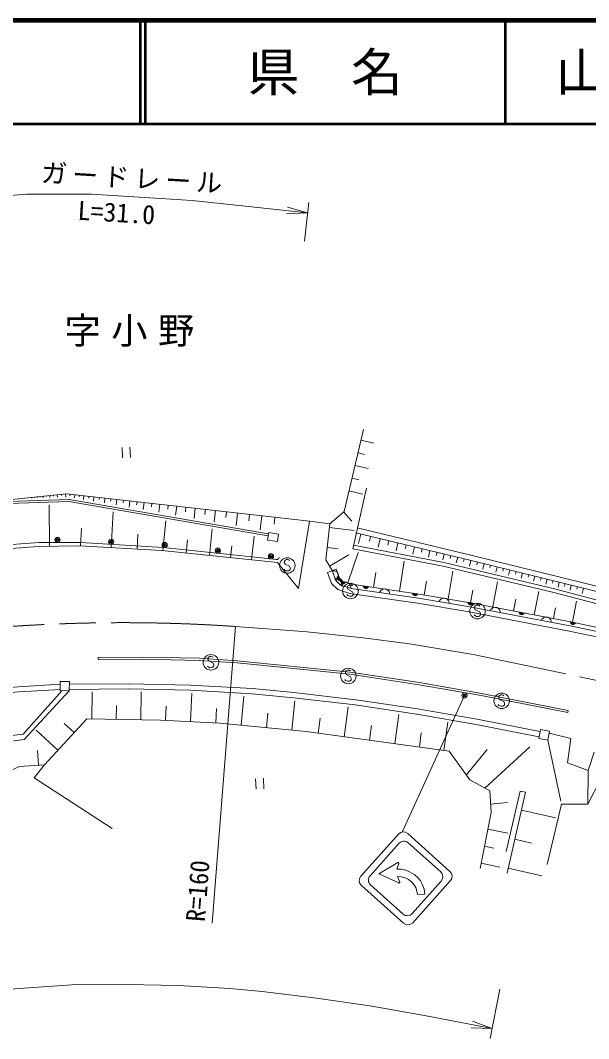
# Model space of a CAD drawing. Units: millimetres, scale not verified. Extents: x 40000 to 680000, y 20000 to 380000.
# Drawn here: x 286182 to 341067, y 281698 to 380000 of the extents above; entities that cross this region are included whole.
import ezdxf
from ezdxf.enums import TextEntityAlignment as Align

# ---------------------------------------------------------------- set-up
doc = ezdxf.new("R2010")
doc.units = ezdxf.units.MM
doc.header["$LTSCALE"] = 1000
doc.header["$PDMODE"] = 32
doc.header["$PDSIZE"] = 500
doc.linetypes.add('CHAIN', pattern=[18.5, 12, -1.5, 3.5, -1.5])
doc.linetypes.add('DASHED_SPACED', pattern=[12, 6, -6])
for name, color, linetype, lineweight in [('M-BGD', 7, 'Continuous', 13), ('M-BMK', 2, 'CHAIN', 13), ('M-STR-HTXT', 7, 'Continuous', 13), ('M-STR-STRC', 7, 'Continuous', 13), ('M-TTL', 2, 'Continuous', 140), ('M-TTL-LINE', 7, 'Continuous', 50)]:
    doc.layers.add(name, color=color, linetype=linetype, lineweight=lineweight)
doc.layers.add('M-TTL-TXT', color=7, linetype='Continuous')
doc.styles.add('ＭＳ ゴシック', font='')
doc.styles.get('ＭＳ ゴシック').set_extended_font_data('MS Gothic')

# ---------------------------------------------------------------- blocks, each defined once
blk = doc.blocks.new('open_arrow')
at = {"color": 0, "linetype": 'Continuous', "lineweight": -2}
blk.add_lwpolyline([(7.5, 1.25), (0, 0), (7.5, -1.25)], dxfattribs=at)

msp = doc.modelspace()

# ---------------------------------------------------------------- linework, layer by layer
at = {"layer": 'M-BGD', "linetype": 'DASHED_SPACED'}
for p, q in [((318280, 328992), (320856, 340353)), ((290941, 315918), (296626, 315962)), ((296626, 315962), (302597, 315834)), ((302597, 315834), (308612, 315487)), ((290945, 315418), (296623, 315462)), ((296623, 315462), (302577, 315335)), ((302577, 315335), (308574, 314989)), ((308574, 314989), (312547, 314612)), ((308612, 315487), (312599, 315110)), ((312547, 314612), (318521, 313912)), ((312599, 315110), (318587, 314407)), ((318521, 313912), (324458, 313035)), ((318587, 314407), (324538, 313529)), ((324458, 313035), (330369, 312007)), ((324538, 313529), (330460, 312499)), ((330369, 312007), (336276, 310842)), ((330460, 312499), (336373, 311333)), ((337113, 310497), (338432, 304346)), ((334460, 305593), (332630, 297767))]:
    msp.add_line(p, q, dxfattribs=at)
at = {"layer": 'M-BGD'}
for p, q in [((319078, 339467), (320332, 339172)), ((296001, 338761), (296056, 337763)), ((296805, 337804), (296749, 338803)), ((318793, 338254), (319429, 338104)), ((318507, 337040), (319781, 336740)), ((318218, 335810), (318864, 335658)), ((290143, 334255), (290157, 334128)), ((290545, 334298), (290578, 333986)), ((290994, 334265), (290976, 334109)), ((317928, 334581), (319222, 334276)), ((282791, 333276), (290869, 333546)), ((282802, 333477), (290883, 333746)), ((287277, 333951), (287285, 333876)), ((287536, 333979), (287540, 333941)), ((287795, 334006), (287807, 333893)), ((288085, 334037), (288091, 333980)), ((288374, 334068), (288391, 333913)), ((288697, 334102), (288705, 334024)), ((289020, 334136), (289042, 333934)), ((289381, 334174), (289391, 334073)), ((289741, 334213), (289768, 333959)), ((290869, 333546), (310120, 330233)), ((290883, 333746), (310154, 330430)), ((291442, 334214), (291408, 333909)), ((291885, 334164), (291868, 334011)), ((292327, 334114), (292287, 333758)), ((292811, 334059), (292790, 333881)), ((293294, 334004), (293247, 333593)), ((293822, 333944), (293798, 333738)), ((294350, 333884), (294296, 333412)), ((294926, 333819), (294899, 333583)), ((295502, 333754), (295441, 333215)), ((296132, 333682), (296101, 333413)), ((296762, 333611), (296692, 333000)), ((297449, 333533), (297414, 333227)), ((298137, 333455), (298058, 332765)), ((298888, 333370), (298848, 333025)), ((299638, 333285), (299550, 332508)), ((289009, 329217), (288951, 333232)), ((294954, 329095), (295141, 332559)), ((300458, 333192), (300414, 332803)), ((301279, 333099), (301180, 332228)), ((302174, 332997), (302125, 332562)), ((303070, 332896), (302959, 331922)), ((304048, 332785), (303993, 332298)), ((305026, 332674), (304903, 331587)), ((306094, 332553), (306033, 332010)), ((307163, 332432), (307025, 331222)), ((308329, 332300), (308261, 331695)), ((317402, 332546), (318194, 331647)), ((299944, 328822), (300246, 331679)), ((309496, 332167), (309344, 330823)), ((310770, 332023), (310694, 331351)), ((314098, 331646), (313060, 325157)), ((316087, 331387), (314098, 331646)), ((315686, 327927), (316087, 331387)), ((291984, 329255), (292077, 330987)), ((297449, 328960), (297527, 330395)), ((304445, 328346), (304716, 330910)), ((316045, 331026), (318424, 330751)), ((318587, 330520), (329588, 327899)), ((318703, 331006), (329705, 328384)), ((319073, 330404), (318856, 329492)), ((288004, 329593), (279463, 328958)), ((292027, 329591), (288004, 329593)), ((299985, 329113), (292027, 329591)), ((302195, 328584), (302330, 329866)), ((308521, 327915), (308764, 330214)), ((318347, 329335), (327084, 327648)), ((319997, 330184), (319889, 329728)), ((320922, 329963), (320724, 329131)), ((321782, 329758), (321683, 329342)), ((322643, 329553), (322462, 328795)), ((323444, 329362), (323354, 328983)), ((287917, 329201), (277236, 328437)), ((291909, 329259), (287917, 329201)), ((299861, 328830), (291909, 329259)), ((311007, 327652), (299861, 328830)), ((310362, 328007), (299985, 329113)), ((306483, 328130), (306605, 329280)), ((315824, 329120), (316891, 328997)), ((316049, 327308), (317903, 328394)), ((317803, 325695), (318792, 328641)), ((318280, 328992), (327011, 327306)), ((324245, 329172), (324081, 328483)), ((324991, 328994), (324909, 328649)), ((325737, 328816), (325588, 328192)), ((326431, 328651), (326357, 328338)), ((327125, 328485), (326991, 327921)), ((327771, 328331), (327704, 328049)), ((329705, 328384), (343031, 325103)), ((310859, 327954), (310362, 328007)), ((310939, 327945), (310859, 327954)), ((311010, 327958), (310939, 327945)), ((311007, 327652), (313060, 325157)), ((311063, 327982), (311010, 327958)), ((311118, 328026), (311063, 327982)), ((311153, 328073), (311118, 328026)), ((311180, 328131), (311153, 328073)), ((311184, 328170), (311180, 328131)), ((311697, 327838), (311677, 327657)), ((311677, 327657), (311746, 327510)), ((311872, 327938), (311697, 327838)), ((311746, 327510), (312178, 327294)), ((311992, 327945), (311872, 327938)), ((312114, 327921), (311992, 327945)), ((312177, 327865), (312114, 327921)), ((316302, 326877), (315686, 327927)), ((322814, 324885), (323237, 327780)), ((327084, 327648), (337778, 325117)), ((328418, 328177), (328285, 327621)), ((329057, 328025), (328991, 327747)), ((329697, 327872), (329561, 327319)), ((329588, 327899), (342913, 324617)), ((330333, 327715), (330265, 327439)), ((330970, 327558), (330836, 327017)), ((331597, 327404), (331530, 327133)), ((311687, 326936), (311622, 327023)), ((311872, 326856), (311687, 326936)), ((312082, 326868), (311872, 326856)), ((312226, 326966), (312082, 326868)), ((312178, 327294), (312246, 327148)), ((312246, 327148), (312226, 326966)), ((315834, 326700), (316676, 327018)), ((316233, 325643), (315834, 326700)), ((316662, 325922), (316302, 326877)), ((316432, 326872), (316306, 326867)), ((316547, 326851), (316432, 326872)), ((316675, 326793), (316547, 326851)), ((316767, 326720), (316675, 326793)), ((317005, 326145), (316676, 327018)), ((316847, 326622), (316767, 326720)), ((316822, 326318), (316858, 326364)), ((316903, 326473), (316847, 326622)), ((316858, 326364), (316908, 326404)), ((317039, 325941), (316877, 326371)), ((316908, 326346), (316903, 326473)), ((316908, 326404), (317084, 325936)), ((320300, 325253), (320511, 326700)), ((327011, 327306), (337694, 324777)), ((327515, 324136), (327964, 326824)), ((332224, 327249), (332094, 326719)), ((332842, 327097), (332777, 326832)), ((333460, 326945), (333333, 326426)), ((334070, 326795), (334006, 326536)), ((334679, 326645), (334554, 326137)), ((335279, 326497), (335217, 326243)), ((316837, 325046), (316233, 325643)), ((316639, 326113), (316526, 326056)), ((316752, 326142), (316639, 326113)), ((316658, 325931), (316756, 326011)), ((317103, 325487), (316662, 325922)), ((316894, 326143), (316752, 326142)), ((316756, 326011), (316829, 326103)), ((316783, 326197), (316793, 326254)), ((316785, 326133), (316783, 326197)), ((316813, 326059), (316785, 326133)), ((316846, 326028), (316790, 326178)), ((316793, 326254), (316822, 326318)), ((316797, 326245), (316895, 325983)), ((316853, 326009), (316813, 326059)), ((316947, 325959), (316820, 326296)), ((316829, 326103), (316887, 326231)), ((316847, 326338), (316995, 325945)), ((316899, 325973), (316853, 326009)), ((316887, 326231), (316908, 326346)), ((317007, 326115), (316894, 326143)), ((316963, 325944), (316899, 325973)), ((317021, 325934), (316963, 325944)), ((317315, 325839), (317005, 326145)), ((317120, 326059), (317007, 326115)), ((317084, 325936), (317021, 325934)), ((318120, 325167), (317103, 325487)), ((317107, 325905), (317584, 325755)), ((317108, 325841), (317107, 325905)), ((317122, 325785), (317108, 325841)), ((317553, 325723), (317114, 325860)), ((317234, 325947), (317120, 326059)), ((317121, 325816), (317522, 325690)), ((317154, 325722), (317122, 325785)), ((317208, 325579), (317134, 325477)), ((317481, 325661), (317138, 325769)), ((317193, 325678), (317154, 325722)), ((317164, 325719), (317431, 325635)), ((317244, 325641), (317193, 325678)), ((317296, 325657), (317208, 325579)), ((317365, 325624), (317212, 325672)), ((317291, 325834), (317234, 325947)), ((317238, 325353), (317294, 325466)), ((317321, 325617), (317244, 325641)), ((317320, 325721), (317291, 325834)), ((317294, 325466), (317321, 325580)), ((317421, 325722), (317296, 325657)), ((318209, 325558), (317315, 325839)), ((317321, 325580), (317320, 325721)), ((317384, 325618), (317321, 325617)), ((317441, 325632), (317384, 325618)), ((317534, 325749), (317421, 325722)), ((317503, 325665), (317441, 325632)), ((317547, 325703), (317503, 325665)), ((317661, 325751), (317534, 325749)), ((317584, 325755), (317547, 325703)), ((317813, 325704), (317661, 325751)), ((317792, 325380), (317772, 325198)), ((317967, 325480), (317792, 325380)), ((317916, 325629), (317813, 325704)), ((317993, 325542), (317916, 325629)), ((318086, 325486), (317967, 325480)), ((318059, 325417), (317993, 325542)), ((318086, 325303), (318059, 325417)), ((318208, 325463), (318086, 325486)), ((318271, 325406), (318208, 325463)), ((324683, 324612), (318209, 325558)), ((319295, 325399), (319790, 325327)), ((319306, 325337), (319295, 325399)), ((325167, 324528), (325392, 325872)), ((331810, 323370), (332277, 325803)), ((335880, 326349), (335757, 325852)), ((336471, 326203), (336410, 325955)), ((337063, 326058), (336943, 325571)), ((337646, 325914), (337587, 325671)), ((338230, 325771), (338111, 325288)), ((338810, 325628), (338750, 325386)), ((339390, 325485), (339267, 324984)), ((318008, 324678), (316837, 325046)), ((317782, 324478), (317717, 324564)), ((317772, 325198), (317840, 325052)), ((317966, 324398), (317782, 324478)), ((317840, 325052), (318273, 324835)), ((318176, 324409), (317966, 324398)), ((324544, 323722), (318008, 324678)), ((318088, 325177), (318086, 325303)), ((324621, 324216), (318120, 325167)), ((318321, 324508), (318176, 324409)), ((318273, 324835), (318341, 324689)), ((318341, 324689), (318321, 324508)), ((319329, 325283), (319306, 325337)), ((319765, 325290), (319309, 325357)), ((319323, 325314), (319739, 325254)), ((319371, 325227), (319329, 325283)), ((319703, 325218), (319347, 325271)), ((319416, 325190), (319371, 325227)), ((319381, 325225), (319658, 325185)), ((319473, 325161), (319416, 325190)), ((319594, 325164), (319436, 325187)), ((319552, 325150), (319473, 325161)), ((319614, 325161), (319552, 325150)), ((319668, 325183), (319614, 325161)), ((319725, 325225), (319668, 325183)), ((319762, 325271), (319725, 325225)), ((319790, 325327), (319762, 325271)), ((320933, 324877), (320876, 324764)), ((321007, 324967), (320933, 324877)), ((321120, 325052), (321007, 324967)), ((321228, 325097), (321120, 325052)), ((321352, 325119), (321228, 325097)), ((321511, 325096), (321352, 325119)), ((321624, 325039), (321511, 325096)), ((321714, 324965), (321624, 325039)), ((321798, 324852), (321714, 324965)), ((321843, 324744), (321798, 324852)), ((321865, 324619), (321843, 324744)), ((324055, 324703), (324550, 324631)), ((324066, 324641), (324055, 324703)), ((324089, 324587), (324066, 324641)), ((324524, 324594), (324069, 324661)), ((324083, 324619), (324499, 324558)), ((324131, 324531), (324089, 324587)), ((324463, 324523), (324107, 324575)), ((324176, 324494), (324131, 324531)), ((324141, 324529), (324418, 324489)), ((324233, 324465), (324176, 324494)), ((324354, 324468), (324196, 324491)), ((324312, 324454), (324233, 324465)), ((324374, 324465), (324312, 324454)), ((324428, 324487), (324374, 324465)), ((324484, 324530), (324428, 324487)), ((324521, 324575), (324484, 324530)), ((324550, 324631), (324521, 324575)), ((329671, 323776), (324683, 324612)), ((329667, 323776), (329871, 324998)), ((335821, 322600), (336255, 324861)), ((337694, 324777), (349260, 321739)), ((337778, 325117), (349348, 322077)), ((339985, 325338), (339923, 325088)), ((340579, 325192), (340451, 324673)), ((329512, 322890), (324544, 323722)), ((329600, 323382), (324621, 324216)), ((326677, 323994), (326618, 323882)), ((326753, 324082), (326677, 323994)), ((326868, 324164), (326753, 324082)), ((326976, 324207), (326868, 324164)), ((327101, 324227), (326976, 324207)), ((327259, 324200), (327101, 324227)), ((327371, 324141), (327259, 324200)), ((327460, 324065), (327371, 324141)), ((327542, 323950), (327460, 324065)), ((327584, 323842), (327542, 323950)), ((327604, 323717), (327584, 323842)), ((329410, 323820), (329903, 323737)), ((329419, 323757), (329410, 323820)), ((329441, 323703), (329419, 323757)), ((329876, 323701), (329423, 323777)), ((329436, 323734), (329850, 323665)), ((329482, 323645), (329441, 323703)), ((329814, 323630), (329459, 323690)), ((329526, 323607), (329482, 323645)), ((329492, 323644), (329768, 323597)), ((329582, 323578), (329526, 323607)), ((329704, 323578), (329546, 323604)), ((329661, 323564), (329582, 323578)), ((329723, 323574), (329661, 323564)), ((339517, 321895), (329671, 323776)), ((329778, 323596), (329723, 323574)), ((329835, 323637), (329778, 323596)), ((329873, 323681), (329835, 323637)), ((329903, 323737), (329873, 323681)), ((330072, 323434), (330052, 323253)), ((330247, 323534), (330072, 323434)), ((330367, 323541), (330247, 323534)), ((330488, 323517), (330367, 323541)), ((330551, 323461), (330488, 323517)), ((333815, 322985), (334033, 324116)), ((339493, 321894), (339886, 323943)), ((339340, 321012), (329512, 322890)), ((339438, 321503), (329600, 323382)), ((330062, 322532), (329997, 322619)), ((330052, 323253), (330120, 323106)), ((330247, 322452), (330062, 322532)), ((330120, 323106), (330553, 322890)), ((330456, 322464), (330247, 322452)), ((330601, 322562), (330456, 322464)), ((330553, 322890), (330621, 322744)), ((330621, 322744), (330601, 322562)), ((331631, 323116), (331569, 323006)), ((331708, 323203), (331631, 323116)), ((331825, 323283), (331708, 323203)), ((331935, 323323), (331825, 323283)), ((332060, 323340), (331935, 323323)), ((332217, 323310), (332060, 323340)), ((332328, 323248), (332217, 323310)), ((332415, 323170), (332328, 323248)), ((332494, 323053), (332415, 323170)), ((332534, 322944), (332494, 323053)), ((332551, 322818), (332534, 322944)), ((334349, 322882), (334840, 322788)), ((334357, 322819), (334349, 322882)), ((334377, 322765), (334357, 322819)), ((334813, 322753), (334361, 322839)), ((334373, 322796), (334786, 322717)), ((334417, 322706), (334377, 322765)), ((334749, 322684), (334395, 322751)), ((334461, 322667), (334417, 322706)), ((334427, 322704), (334702, 322652)), ((334516, 322636), (334461, 322667)), ((334637, 322634), (334480, 322664)), ((334594, 322621), (334516, 322636)), ((334657, 322630), (334594, 322621)), ((334712, 322650), (334657, 322630)), ((334770, 322690), (334712, 322650)), ((334809, 322733), (334770, 322690)), ((334840, 322788), (334809, 322733)), ((337657, 322247), (337854, 323272)), ((336550, 322177), (336488, 322066)), ((336627, 322264), (336550, 322177)), ((336744, 322343), (336627, 322264)), ((336854, 322383), (336744, 322343)), ((336979, 322400), (336854, 322383)), ((337136, 322370), (336979, 322400)), ((337247, 322308), (337136, 322370)), ((337334, 322230), (337247, 322308)), ((337413, 322113), (337334, 322230)), ((337453, 322004), (337413, 322113)), ((337470, 321879), (337453, 322004)), ((339303, 321940), (339792, 321837)), ((339310, 321877), (339303, 321940)), ((339329, 321822), (339310, 321877)), ((339764, 321802), (339314, 321897)), ((339326, 321854), (339736, 321767)), ((339368, 321763), (339329, 321822)), ((339699, 321734), (339347, 321808)), ((339410, 321723), (339368, 321763)), ((339378, 321761), (339651, 321703)), ((339465, 321691), (339410, 321723)), ((339587, 321686), (339430, 321719)), ((349446, 319383), (339438, 321503)), ((339543, 321675), (339465, 321691)), ((349529, 319775), (339517, 321895)), ((339606, 321682), (339543, 321675)), ((339661, 321701), (339606, 321682)), ((339721, 321739), (339661, 321701)), ((339760, 321782), (339721, 321739)), ((339792, 321837), (339760, 321782)), ((349342, 318894), (339340, 321012)), ((297965, 318526), (293705, 318496)), ((303469, 318412), (297965, 318526)), ((304496, 318586), (304322, 318487)), ((304616, 318593), (304496, 318586)), ((304738, 318570), (304616, 318593)), ((304801, 318513), (304738, 318570)), ((293706, 318296), (293705, 318496)), ((297964, 318326), (293706, 318296)), ((303460, 318212), (297964, 318326)), ((307119, 317971), (303460, 318212)), ((307136, 318170), (303469, 318412)), ((304311, 317585), (304246, 317671)), ((304322, 318487), (304302, 318305)), ((304302, 318305), (304370, 318159)), ((304496, 317505), (304311, 317585)), ((304370, 318159), (304802, 317942)), ((304706, 317516), (304496, 317505)), ((304850, 317615), (304706, 317516)), ((304802, 317942), (304871, 317796)), ((304871, 317796), (304850, 317615)), ((318018, 316887), (307119, 317971)), ((318043, 317086), (307136, 318170)), ((317594, 317176), (317574, 316995)), ((317574, 316995), (317642, 316849)), ((317769, 317276), (317594, 317176)), ((317642, 316849), (318075, 316632)), ((317888, 317283), (317769, 317276)), ((318010, 317260), (317888, 317283)), ((318073, 317203), (318010, 317260)), ((324688, 315868), (318018, 316887)), ((324721, 316065), (318043, 317086)), ((318075, 316632), (318143, 316486)), ((290014, 315293), (290032, 316179)), ((290032, 316179), (290929, 316161)), ((290929, 316161), (290911, 315275)), ((317584, 316274), (317519, 316361)), ((317768, 316195), (317584, 316274)), ((317978, 316206), (317768, 316195)), ((318123, 316304), (317978, 316206)), ((318143, 316486), (318123, 316304)), ((330674, 314816), (324688, 315868)), ((330711, 315013), (324721, 316065)), ((290911, 315275), (290014, 315293)), ((293087, 312560), (293129, 315185)), ((297809, 312485), (297853, 315186)), ((302601, 312302), (302745, 315045)), ((307509, 311952), (307781, 314765)), ((339043, 313173), (330674, 314816)), ((339082, 313370), (330711, 315013)), ((332401, 314775), (332381, 314594)), ((332381, 314594), (332450, 314448)), ((332576, 314875), (332401, 314775)), ((332696, 314882), (332576, 314875)), ((332817, 314859), (332696, 314882)), ((332881, 314802), (332817, 314859)), ((295448, 312522), (295470, 313873)), ((300206, 312428), (300279, 313800)), ((305058, 312173), (305133, 313584)), ((312416, 311478), (312688, 314295)), ((317442, 310845), (317837, 313735)), ((332391, 313874), (332326, 313960)), ((332576, 313794), (332391, 313874)), ((332450, 314448), (332882, 314231)), ((332786, 313805), (332576, 313794)), ((332930, 313903), (332786, 313805)), ((332882, 314231), (332950, 314085)), ((332950, 314085), (332930, 313903)), ((309962, 311715), (310098, 313124)), ((314932, 311188), (315130, 312633)), ((322346, 310174), (322732, 312991)), ((339043, 313173), (339082, 313370)), ((291371, 311238), (290405, 312126)), ((319894, 310509), (320087, 311918)), ((327091, 309524), (327463, 312242)), ((289815, 309544), (287708, 311479)), ((324719, 309849), (324905, 311208)), ((336246, 310662), (336415, 311552)), ((337113, 310497), (336246, 310662)), ((336415, 311552), (337282, 311387)), ((337282, 311387), (337113, 310497)), ((337245, 311193), (339332, 310663)), ((339332, 310663), (339015, 308339)), ((331041, 305890), (335380, 309852)), ((287949, 308091), (287849, 309518)), ((329254, 307137), (331251, 309605)), ((341010, 307586), (341616, 309367)), ((339015, 308339), (341010, 307586)), ((308905, 306786), (308960, 305788)), ((309709, 305829), (309654, 306828)), ((331600, 304330), (333225, 304485)), ((334574, 303753), (337861, 303003)), ((331328, 301928), (333257, 301545)), ((333936, 300954), (335563, 300583)), ((331000, 300278), (331909, 300097)), ((330673, 298627), (332490, 298267)), ((333297, 298155), (336552, 297412))]:
    msp.add_line(p, q, dxfattribs=at)
for points in [[(316087, 331387), (317462, 332598), (319324, 340514)], [(314098, 331646), (308991, 332248), (290625, 334306), (282802, 333477)], [(290190, 315289), (286450, 311083), (279217, 310207), (272857, 308984), (265424, 307483), (261810, 306533), (257899, 305470), (254874, 304140), (253104, 302881), (258464, 304000), (265337, 304913), (274055, 305709), (282455, 306150), (286058, 307959), (288518, 308131), (292593, 312568), (299716, 312454), (305433, 312153), (313793, 311344), (327586, 309456), (329582, 306680), (331529, 305626), (331645, 303526), (330575, 298137)], [(255697, 304502), (255949, 304099), (258041, 304989), (259343, 305373), (261292, 305728), (267995, 307374), (274554, 308705), (278191, 309463), (286553, 310579), (290911, 315275)], [(288518, 308131), (287522, 306872), (295053, 301989)], [(341010, 307586), (340992, 304336), (342247, 306776)], [(334460, 305593), (334967, 305476), (333186, 297667)]]:
    msp.add_lwpolyline(points, dxfattribs=at)
msp.add_lwpolyline([(310175, 330559), (311119, 330407), (311002, 329678), (310057, 329830)], close=True, dxfattribs=at)
at = {"layer": 'M-BGD', "linetype": 'DASHED_SPACED'}
for points in [[(282002, 315353), (286004, 315669), (290029, 315903)], [(282051, 314856), (286034, 315170), (290058, 315404)], [(340992, 304336), (338432, 304346), (336713, 297004)]]:
    msp.add_lwpolyline(points, dxfattribs=at)
at = {"layer": 'M-BGD'}
for centre, radius in [((289771, 329842), 250), ((289771, 329842), 150), ((289771, 329842), 50), ((294947, 329666), 250), ((294947, 329666), 150), ((294947, 329666), 50), ((300115, 329351), 250), ((300115, 329351), 150), ((300115, 329351), 50), ((305252, 328803), 250), ((305252, 328803), 150), ((305252, 328803), 50), ((310388, 328255), 250), ((310388, 328255), 150), ((310388, 328255), 50), ((311964, 327372), 750), ((318058, 324914), 750), ((330338, 322968), 750), ((304588, 318021), 750), ((317860, 316710), 750), ((329071, 314832), 250), ((329071, 314832), 125), ((332668, 314309), 750)]:
    msp.add_circle(centre, radius, dxfattribs=at)
msp.add_point((329071, 314832), dxfattribs=at)
at = {"layer": 'M-BMK'}
msp.add_line((356797, 313080), (338860, 316907), dxfattribs=at)
msp.add_lwpolyline([(306957, 321488), (313885, 320979), (319281, 320394), (323753, 319807), (329901, 318778), (338860, 316907)], dxfattribs=at)
msp.add_arc((296109, 161856), 160000, 86.1124, 97.05483, dxfattribs=at)
at = {"layer": 'M-STR-HTXT'}
for p, q in [((276971, 362484), (286761, 363211)), ((286761, 363211), (293041, 363210)), ((293041, 363210), (302777, 362624)), ((302777, 362624), (313926, 361435)), ((313632, 358672), (314032, 362430)), ((306957, 321488), (304702, 292849)), ((284672, 286432), (291152, 286876)), ((291152, 286876), (296445, 286924)), ((296445, 286924), (301449, 286816)), ((301449, 286816), (306405, 286530)), ((306405, 286530), (309539, 286234)), ((309539, 286234), (314775, 285620)), ((332490, 286488), (331569, 281698)), ((314775, 285620), (319929, 284859)), ((319929, 284859), (325228, 283937)), ((325228, 283937), (331758, 282680))]:
    msp.add_line(p, q, dxfattribs=at)
at = {"layer": 'M-STR-STRC'}
for p, q in [((329071, 314832), (323082, 301701)), ((322711, 301443), (319066, 297371)), ((323601, 301492), (327673, 297847)), ((319955, 297420), (322760, 300553)), ((323650, 300602), (326783, 297797)), ((322636, 298688), (320810, 297603)), ((322552, 298053), (322728, 298615)), ((322552, 298053), (322930, 298046)), ((322930, 298046), (323424, 297950)), ((323424, 297950), (323777, 297816)), ((322744, 296726), (320810, 297603)), ((322591, 297348), (322968, 297331)), ((322591, 297348), (322828, 296809)), ((322968, 297331), (323333, 297237)), ((323333, 297237), (323673, 297071)), ((323673, 297071), (323971, 296841)), ((323777, 297816), (324209, 297559)), ((324028, 293775), (326832, 296908)), ((327722, 296957), (324077, 292885)), ((324209, 297559), (324496, 297314)), ((324496, 297314), (324817, 296926)), ((324817, 296926), (325004, 296598)), ((319115, 296481), (323187, 292836)), ((320005, 296530), (323138, 293725)), ((323971, 296841), (324216, 296554)), ((324216, 296554), (324399, 296224)), ((324399, 296224), (324544, 295601)), ((325004, 296598), (325174, 296125)), ((325174, 296125), (325248, 295640)), ((325248, 295640), (324544, 295601))]:
    msp.add_line(p, q, dxfattribs=at)
for centre, radius, start, end in [((323181, 301023), 630, 48.1653, 138.1653), ((323230, 300133), 630, 48.16514, 138.1653), ((322668, 298633), 63, 342.60927, 120.71812), ((319535, 296950), 630, 138.1653, 228.1653), ((320425, 297000), 630, 138.1653, 228.16534), ((326363, 297328), 630, 318.1654, 48.16514), ((327253, 297377), 630, 318.1653, 48.1653), ((322770, 296784), 63, 245.61249, 23.72135), ((323558, 294195), 630, 228.16534, 318.1654), ((323607, 293305), 630, 228.1653, 318.1653)]:
    msp.add_arc(centre, radius, start, end, dxfattribs=at)
at = {"layer": 'M-TTL'}
msp.add_line((680000, 380000), (40000, 380000), dxfattribs=at)
at = {"layer": 'M-TTL-LINE'}
for p, q in [((297750, 380000), (297750, 370000)), ((298250, 380000), (298250, 370000)), ((333000, 380000), (333000, 370000)), ((40000, 370000), (680000, 370000))]:
    msp.add_line(p, q, dxfattribs=at)

# ---------------------------------------------------------------- block references
at = {"layer": 'M-STR-HTXT', "xscale": 267, "yscale": 267}
for p, rotation in [((313926, 361435), 173.9), ((331758, 282680), 169.1)]:
    msp.add_blockref('open_arrow', p, dxfattribs=dict(at, rotation=rotation))

# ---------------------------------------------------------------- texts
at = {"layer": 'M-BGD', "insert": (297219, 349907), "char_height": 2566, "attachment_point": 5, "style": 'ＭＳ ゴシック'}
msp.add_mtext('\\T1.29;字小野', dxfattribs=at)
at = {"layer": 'M-STR-HTXT', "style": 'ＭＳ ゴシック'}
msp.add_text('L=31.0', height=1833, rotation=356.559, dxfattribs=at).set_placement((295376, 359985), align=Align.BOTTOM_CENTER)
at = {"layer": 'M-STR-HTXT', "style": 'ＭＳ ゴシック', "width": 0.95}
msp.add_text('R=160', height=1833, rotation=85.497, dxfattribs=at).set_placement((303312, 295960), align=Align.MIDDLE_CENTER)
at = {"layer": 'M-STR-HTXT', "insert": (297185, 364725), "char_height": 1833, "attachment_point": 5, "rotation": 356.559, "style": 'ＭＳ ゴシック'}
msp.add_mtext('\\T1.2;ガードレール', dxfattribs=at)
at = {"layer": 'M-TTL-TXT', "style": 'ＭＳ ゴシック'}
for s, p in [('県\u3000名', (315625, 375000)), ('山\u3000口\u3000県', (350375, 375000))]:
    msp.add_text(s, height=3666, dxfattribs=at).set_placement(p, align=Align.MIDDLE_CENTER)

doc.saveas('drawing.dxf')
